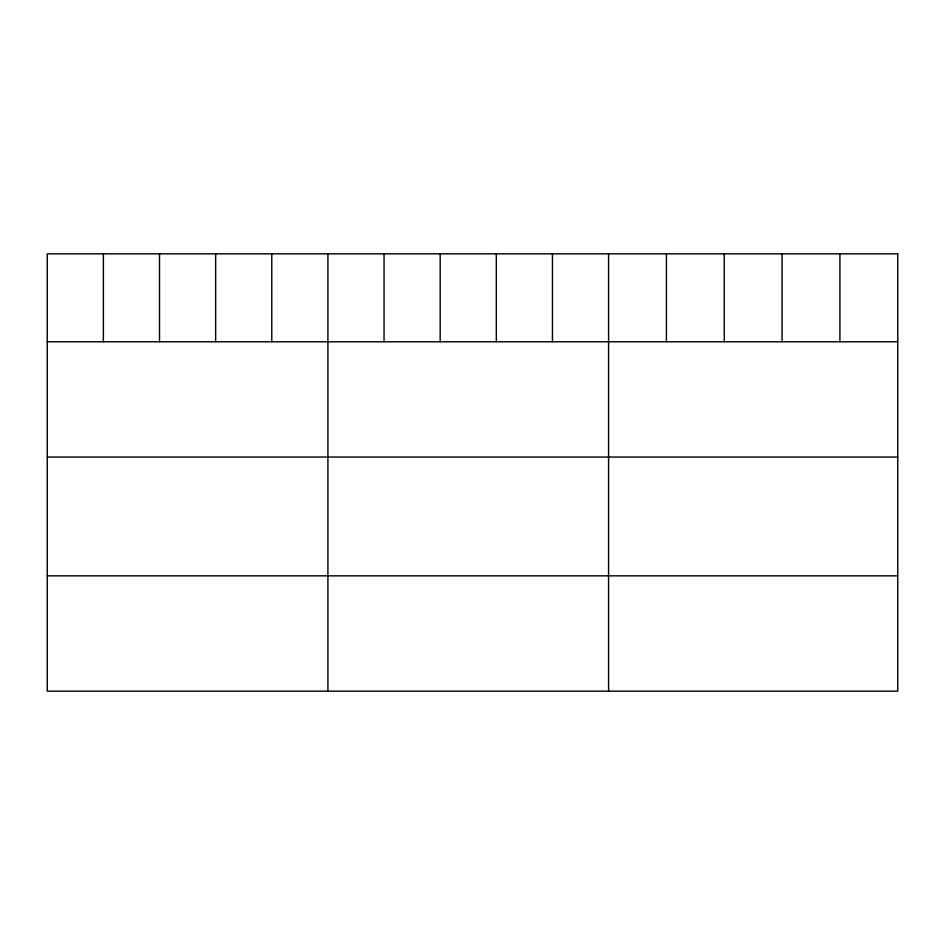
<?xml version="1.0" encoding="UTF-8"?>
<svg xmlns="http://www.w3.org/2000/svg" width="945" height="945" viewBox="0 0 945 945"><rect width="100%" height="100%" fill="white"/><g stroke="black" fill="none" stroke-linecap="round" stroke-linejoin="round"><path stroke-width="1.42" d="M47.25 341.771L897.75 341.771M47.25 457.061L897.75 457.061M47.25 575.848L897.75 575.848M839.916 253.851L839.916 341.771M782.082 253.851L782.082 341.771M724.248 253.851L724.248 341.771M666.414 253.851L666.414 341.771M608.58 253.851L608.58 691.149M552.447 253.851L552.447 341.771M496.314 253.851L496.314 341.771M440.181 253.851L440.181 341.771M384.048 253.851L384.048 341.771M327.915 253.851L327.915 691.149M271.782 253.851L271.782 341.771M215.649 253.851L215.649 341.771M159.516 253.851L159.516 341.771M103.383 253.851L103.383 341.771M897.75 253.851L47.25 253.851L47.25 691.149L897.75 691.149L897.75 253.851"/></g></svg>
